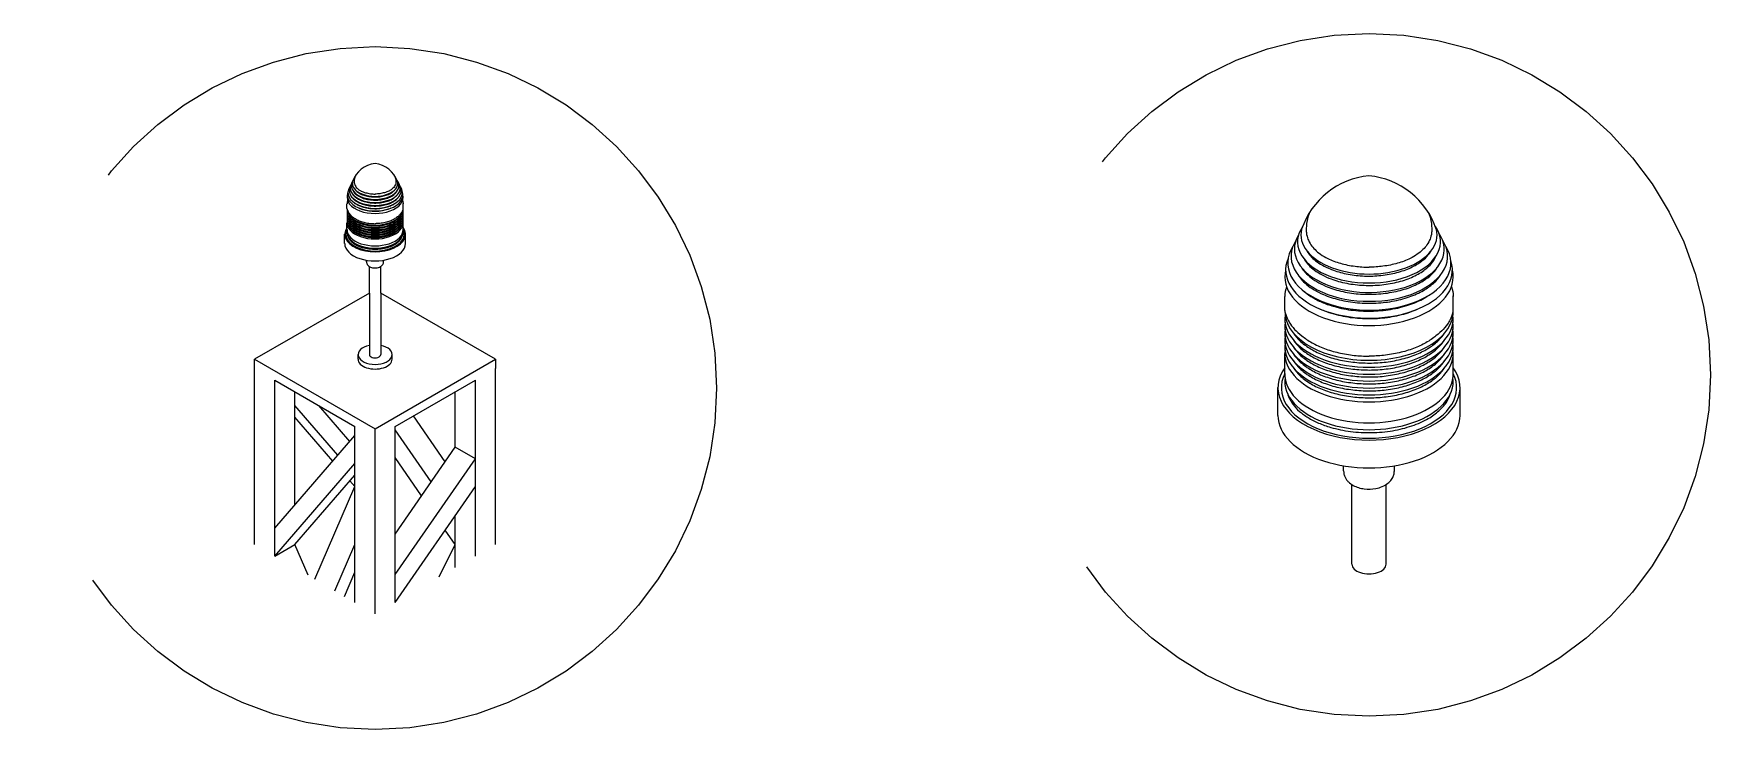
# Model space of a CAD drawing. Header units: metres. Extents: x 283.5 to 297.9, y 313.8 to 330.6.
# Drawn here: x 283.46 to 297.94, y 324.56 to 330.57 of the extents above; entities that cross this region are included whole.
import ezdxf

# ---------------------------------------------------------------- set-up
doc = ezdxf.new("R2010")
doc.units = ezdxf.units.M
doc.linetypes.add('HIDDENX2', pattern=[0.75, 0.5, -0.25])

msp = doc.modelspace()

# ---------------------------------------------------------------- linework, layer by layer
at = {"linetype": 'Continuous'}
for p, q in [((286.162, 329.06), (286.162, 329.101)), ((286.647, 329.06), (286.647, 329.103)), ((286.142, 328.758), (286.142, 328.838)), ((286.162, 328.877), (286.162, 328.937)), ((286.647, 328.877), (286.647, 328.937)), ((286.667, 328.758), (286.667, 328.838)), ((286.332, 328.598), (286.332, 328.613)), ((286.356, 328.33), (286.356, 328.559)), ((286.454, 328.33), (286.454, 328.559)), ((286.478, 328.598), (286.478, 328.613)), ((286.356, 328.33), (285.365, 327.758)), ((286.356, 328.33), (286.356, 327.798)), ((287.444, 327.758), (286.454, 328.33)), ((286.454, 328.33), (286.454, 327.798)), ((294.259, 328.178), (294.259, 328.301)), ((295.714, 328.178), (295.714, 328.306)), ((285.365, 327.678), (285.365, 327.758)), ((285.365, 327.758), (286.405, 327.158)), ((285.365, 326.158), (285.365, 327.678)), ((286.258, 327.758), (286.258, 327.798)), ((286.405, 327.158), (287.444, 327.758)), ((286.552, 327.758), (286.552, 327.798)), ((287.444, 327.758), (287.444, 327.678)), ((287.444, 326.158), (287.444, 327.678)), ((294.259, 327.629), (294.259, 327.809)), ((295.714, 327.629), (295.714, 327.809)), ((285.539, 326.058), (285.539, 327.578)), ((285.539, 327.578), (286.231, 327.178)), ((286.578, 327.178), (287.271, 327.578)), ((287.271, 326.058), (287.271, 327.578)), ((285.712, 326.498), (285.712, 327.478)), ((285.712, 326.498), (285.712, 327.478)), ((287.097, 326.998), (287.097, 327.478)), ((294.2, 327.273), (294.2, 327.513)), ((295.773, 327.273), (295.773, 327.513)), ((286.084, 326.928), (285.712, 327.358)), ((286.041, 326.878), (285.712, 327.258)), ((286.188, 327.048), (285.92, 327.358)), ((287.011, 326.873), (286.736, 327.27)), ((285.539, 326.298), (286.231, 327.098)), ((286.231, 325.658), (286.231, 327.178)), ((286.405, 325.558), (286.405, 327.158)), ((286.578, 325.658), (286.578, 327.178)), ((286.89, 326.698), (286.578, 327.148)), ((286.578, 326.248), (287.097, 326.998)), ((287.271, 326.898), (287.097, 326.998)), ((285.539, 326.058), (286.231, 326.858)), ((286.806, 326.578), (286.578, 326.908)), ((286.578, 325.898), (287.271, 326.898)), ((294.768, 326.793), (294.768, 326.837)), ((295.206, 326.793), (295.206, 326.837)), ((285.712, 326.158), (286.231, 326.758)), ((285.885, 325.858), (286.231, 326.658)), ((286.231, 326.658), (286.188, 326.708)), ((286.578, 325.658), (287.271, 326.658)), ((294.84, 325.988), (294.84, 326.675)), ((295.134, 325.988), (295.134, 326.675)), ((287.097, 326.398), (287.094, 326.403)), ((287.097, 325.958), (287.097, 326.408)), ((287.097, 326.158), (287.011, 326.283)), ((285.539, 326.058), (285.712, 326.158)), ((285.827, 325.892), (285.712, 326.158)), ((286.058, 325.758), (286.231, 326.158)), ((286.959, 325.878), (287.097, 326.158)), ((286.141, 325.71), (286.231, 325.918))]:
    msp.add_line(p, q, dxfattribs=at)
at = {"linetype": 'HIDDENX2', "ltscale": 15}
for centre in [(294.987, 327.623), (286.405, 327.509)]:
    msp.add_circle(centre, 2.949, dxfattribs=at)
at = {"linetype": 'Continuous'}
for centre, radius, start, end in [((286.427, 329.221), 0.228, 95.6287, 161.3227), ((286.382, 329.221), 0.228, 18.6773, 84.3713), ((295.054, 328.661), 0.685, 95.6287, 161.3227), ((294.919, 328.661), 0.685, 18.6773, 84.3713), ((286.182, 329.06), 0.02, 180, 197.8906), ((286.627, 329.06), 0.02, 342.1089, 0.0042), ((294.319, 328.178), 0.06, 180, 197.8906), ((295.654, 328.178), 0.06, 342.1089, 0.0042)]:
    msp.add_arc(centre, radius, start, end, dxfattribs=at)
for centre, major_axis, start_param, end_param in [((286.406, 329.217), (-0.225, 0), 5.921818, 9.786145), ((286.406, 329.237), (-0.216, 0), 5.95774, 9.80481), ((286.405, 329.258), (-0.206, 0), 5.902784, 9.80518), ((286.405, 329.278), (-0.196, 0), 6.143195, 9.564769), ((286.405, 329.177), (-0.24, 0), 6.040461, 9.609507), ((286.406, 329.197), (-0.235, 0), 5.924966, 9.782997), ((286.405, 329.157), (-0.242, 0), 6.140927, 9.567036), ((286.405, 329.101), (-0.242, 0), 6.081838, 6.283185), ((286.405, 329.037), (-0.242, 0), 6.2117, 9.496264), ((286.405, 329.017), (-0.242, 0), 6.2117, 9.496264), ((286.405, 328.997), (-0.242, 0), 6.2117, 9.496264), ((286.405, 328.977), (-0.242, 0), 6.2117, 9.496264), ((286.405, 329.047), (-0.242, 0), 6.233451, 6.283185), ((286.405, 329.057), (-0.242, 0), 6.354671, 9.353292), ((286.405, 329.057), (-0.242, 0), 9.424778, 9.424862), ((286.405, 328.838), (-0.262, 0), 5.89404, 9.813923), ((286.405, 328.838), (-0.252, 0), 6.003389, 9.704575), ((286.405, 328.957), (-0.242, 0), 6.2117, 9.496264), ((286.405, 328.937), (-0.242, 0), 6.2117, 9.496264), ((286.405, 328.857), (-0.242, 0), 6.2117, 9.496264), ((286.405, 328.877), (-0.242, 0), 6.272642, 9.435321), ((294.99, 328.709), (-0.647, 0), 5.95774, 9.80481), ((294.987, 328.773), (-0.617, 0), 5.902784, 9.80518), ((294.987, 328.833), (-0.588, 0), 6.143195, 9.564769), ((286.405, 328.758), (-0.262, 0), 0, 3.141593), ((294.99, 328.589), (-0.705, 0), 5.924966, 9.782997), ((294.99, 328.649), (-0.676, 0), 5.921818, 9.786145), ((294.987, 328.529), (-0.72, 0), 6.040461, 9.609507), ((294.987, 328.469), (-0.727, 0), 6.140927, 9.567036), ((294.987, 328.301), (-0.727, 0), 6.081838, 6.283185), ((294.987, 328.109), (-0.727, 0), 6.2117, 9.496264), ((294.989, 328.139), (-0.727, 0), 6.233451, 6.283185), ((294.987, 328.169), (-0.727, 0), 6.354671, 9.353292), ((294.987, 328.169), (-0.727, 0), 9.424778, 9.424862), ((294.987, 328.049), (-0.727, 0), 6.2117, 9.496264), ((294.987, 327.989), (-0.727, 0), 6.2117, 9.496264), ((294.987, 327.929), (-0.727, 0), 6.2117, 9.496264), ((286.405, 327.798), (-0.147, 0), 5.052226, 10.655737), ((294.987, 327.869), (-0.727, 0), 6.2117, 9.496264), ((294.987, 327.809), (-0.727, 0), 6.2117, 9.496264), ((286.405, 327.758), (-0.147, 0), 0, 3.141593), ((286.405, 327.798), (-0.049, 0), 0, 3.141593), ((294.987, 327.513), (-0.786, 0), 5.89404, 9.813923), ((294.987, 327.513), (-0.757, 0), 6.003389, 9.704575), ((294.987, 327.569), (-0.727, 0), 6.2117, 9.496264), ((294.987, 327.629), (-0.727, 0), 6.272642, 9.435321), ((294.987, 327.273), (-0.786, 0), 0, 3.141593), ((294.987, 325.988), (-0.147, 0), 0, 3.141593)]:
    msp.add_ellipse(centre, major_axis=major_axis, ratio=0.57735, start_param=start_param, end_param=end_param, dxfattribs=at)
at = {"linetype": 'Continuous', "extrusion": (0, 0, -1)}
for centre, major_axis, start_param in [((286.405, 329.101), (0.242, 0), 6.081838), ((286.404, 329.047), (0.242, 0), 6.233451), ((294.987, 328.301), (0.727, 0), 6.081838), ((294.985, 328.139), (0.727, 0), 6.233451)]:
    msp.add_ellipse(centre, major_axis=major_axis, ratio=0.57735, start_param=start_param, end_param=6.283185, dxfattribs=at)
at = {"linetype": 'Continuous'}
for points, knots in [([(286.232, 329.34), (286.222, 329.311), (286.224, 329.291), (286.225, 329.279), (286.228, 329.269), (286.23, 329.263), (286.234, 329.254), (286.241, 329.245), (286.245, 329.24), (286.254, 329.231), (286.259, 329.227), (286.272, 329.218), (286.279, 329.214), (286.297, 329.205), (286.309, 329.2), (286.336, 329.193), (286.35, 329.19), (286.378, 329.186), (286.391, 329.185), (286.405, 329.185)], [6.143195, 6.143195, 6.143195, 6.143195, 6.310456, 6.310456, 6.477717, 6.477717, 6.644978, 6.644978, 6.812239, 6.812239, 6.979501, 6.979501, 7.146762, 7.146762, 7.390724, 7.390724, 7.634687, 7.634687, 7.853982, 7.853982, 7.853982, 7.853982]), ([(286.577, 329.34), (286.587, 329.311), (286.585, 329.291), (286.584, 329.279), (286.582, 329.269), (286.579, 329.263), (286.575, 329.254), (286.568, 329.245), (286.564, 329.24), (286.555, 329.231), (286.55, 329.227), (286.537, 329.218), (286.531, 329.214), (286.512, 329.205), (286.5, 329.2), (286.473, 329.193), (286.459, 329.19), (286.432, 329.186), (286.418, 329.185), (286.405, 329.185)], [6.143195, 6.143195, 6.143195, 6.143195, 6.310456, 6.310456, 6.477717, 6.477717, 6.644978, 6.644978, 6.812239, 6.812239, 6.979501, 6.979501, 7.146762, 7.146762, 7.390724, 7.390724, 7.634687, 7.634687, 7.853982, 7.853982, 7.853982, 7.853982]), ([(286.2, 329.164), (286.203, 329.16), (286.206, 329.155), (286.214, 329.146), (286.219, 329.14), (286.232, 329.13), (286.239, 329.125), (286.255, 329.115), (286.264, 329.111), (286.287, 329.101), (286.303, 329.095), (286.336, 329.087), (286.353, 329.085), (286.389, 329.081), (286.407, 329.081), (286.443, 329.083), (286.461, 329.085), (286.495, 329.092), (286.511, 329.096), (286.541, 329.107), (286.554, 329.114), (286.576, 329.127), (286.584, 329.133), (286.599, 329.147), (286.605, 329.154), (286.61, 329.162), (286.61, 329.163), (286.611, 329.164)], [6.609765, 6.609765, 6.609765, 6.609765, 6.731517, 6.731517, 6.892827, 6.892827, 7.054138, 7.054138, 7.215448, 7.215448, 7.457264, 7.457264, 7.69908, 7.69908, 7.940896, 7.940896, 8.182712, 8.182712, 8.424528, 8.424528, 8.666344, 8.666344, 8.868433, 8.868433, 9.070523, 9.070523, 9.098223, 9.098223, 9.098223, 9.098223]), ([(286.2, 329.164), (286.203, 329.16), (286.206, 329.155), (286.214, 329.146), (286.219, 329.14), (286.232, 329.13), (286.239, 329.125), (286.255, 329.115), (286.264, 329.111), (286.287, 329.101), (286.303, 329.095), (286.336, 329.087), (286.353, 329.085), (286.389, 329.081), (286.407, 329.081), (286.443, 329.083), (286.461, 329.085), (286.495, 329.092), (286.511, 329.096), (286.541, 329.107), (286.554, 329.114), (286.576, 329.127), (286.584, 329.133), (286.599, 329.147), (286.605, 329.154), (286.61, 329.162), (286.61, 329.163), (286.611, 329.164)], [6.609765, 6.609765, 6.609765, 6.609765, 6.731517, 6.731517, 6.892827, 6.892827, 7.054138, 7.054138, 7.215448, 7.215448, 7.457264, 7.457264, 7.69908, 7.69908, 7.940896, 7.940896, 8.182712, 8.182712, 8.424528, 8.424528, 8.666344, 8.666344, 8.868433, 8.868433, 9.070523, 9.070523, 9.098223, 9.098223, 9.098223, 9.098223]), ([(286.209, 329.186), (286.212, 329.182), (286.214, 329.178), (286.222, 329.168), (286.228, 329.163), (286.24, 329.153), (286.247, 329.148), (286.262, 329.139), (286.27, 329.135), (286.293, 329.125), (286.308, 329.12), (286.34, 329.113), (286.357, 329.11), (286.391, 329.107), (286.408, 329.107), (286.443, 329.109), (286.46, 329.111), (286.493, 329.117), (286.508, 329.122), (286.537, 329.133), (286.549, 329.139), (286.57, 329.152), (286.578, 329.158), (286.591, 329.171), (286.597, 329.177), (286.601, 329.185), (286.602, 329.185), (286.602, 329.186)], [6.607136, 6.607136, 6.607136, 6.607136, 6.73131, 6.73131, 6.893209, 6.893209, 7.055107, 7.055107, 7.217005, 7.217005, 7.460827, 7.460827, 7.704648, 7.704648, 7.948469, 7.948469, 8.192291, 8.192291, 8.436112, 8.436112, 8.679933, 8.679933, 8.881511, 8.881511, 9.083088, 9.083088, 9.100844, 9.100844, 9.100844, 9.100844]), ([(286.218, 329.208), (286.219, 329.207), (286.219, 329.207), (286.222, 329.201), (286.226, 329.196), (286.236, 329.186), (286.241, 329.181), (286.254, 329.172), (286.262, 329.167), (286.278, 329.159), (286.286, 329.155), (286.309, 329.146), (286.325, 329.142), (286.357, 329.136), (286.373, 329.134), (286.407, 329.132), (286.425, 329.133), (286.458, 329.136), (286.474, 329.139), (286.505, 329.147), (286.519, 329.152), (286.545, 329.164), (286.556, 329.171), (286.573, 329.184), (286.579, 329.19), (286.589, 329.202), (286.593, 329.208), (286.596, 329.214), (286.597, 329.215), (286.597, 329.216)], [6.604327, 6.604327, 6.604327, 6.604327, 6.618511, 6.618511, 6.783703, 6.783703, 6.948896, 6.948896, 7.114089, 7.114089, 7.279281, 7.279281, 7.529535, 7.529535, 7.779788, 7.779788, 8.030042, 8.030042, 8.280296, 8.280296, 8.530549, 8.530549, 8.780803, 8.780803, 8.972843, 8.972843, 9.164883, 9.164883, 9.19266, 9.19266, 9.19266, 9.19266]), ([(286.219, 329.115), (286.219, 329.114), (286.22, 329.114), (286.227, 329.107), (286.235, 329.102), (286.253, 329.092), (286.263, 329.087), (286.283, 329.079), (286.294, 329.075), (286.323, 329.067), (286.341, 329.063), (286.379, 329.059), (286.398, 329.058), (286.436, 329.059), (286.455, 329.061), (286.492, 329.068), (286.509, 329.073), (286.541, 329.084), (286.556, 329.091), (286.57, 329.1), (286.572, 329.101), (286.573, 329.102)], [6.876681, 6.876681, 6.876681, 6.876681, 6.893423, 6.893423, 7.064015, 7.064015, 7.234608, 7.234608, 7.4052, 7.4052, 7.657314, 7.657314, 7.909428, 7.909428, 8.161541, 8.161541, 8.413655, 8.413655, 8.665769, 8.665769, 8.700772, 8.700772, 8.700772, 8.700772]), ([(286.227, 329.231), (286.228, 329.228), (286.231, 329.225), (286.237, 329.217), (286.242, 329.212), (286.252, 329.203), (286.258, 329.198), (286.272, 329.19), (286.28, 329.186), (286.3, 329.177), (286.314, 329.172), (286.343, 329.165), (286.358, 329.163), (286.389, 329.16), (286.405, 329.159), (286.437, 329.161), (286.453, 329.163), (286.483, 329.169), (286.497, 329.173), (286.523, 329.183), (286.535, 329.188), (286.554, 329.2), (286.561, 329.206), (286.573, 329.218), (286.578, 329.224), (286.582, 329.23), (286.582, 329.231), (286.583, 329.231)], [6.600947, 6.600947, 6.600947, 6.600947, 6.714126, 6.714126, 6.876394, 6.876394, 7.038663, 7.038663, 7.200931, 7.200931, 7.447492, 7.447492, 7.694053, 7.694053, 7.940613, 7.940613, 8.187174, 8.187174, 8.433735, 8.433735, 8.680295, 8.680295, 8.883589, 8.883589, 9.086883, 9.086883, 9.107029, 9.107029, 9.107029, 9.107029]), ([(286.163, 329.054), (286.168, 329.04), (286.176, 329.026), (286.178, 329.022), (286.185, 329.012), (286.196, 329), (286.203, 328.994), (286.22, 328.981), (286.23, 328.974), (286.252, 328.962), (286.264, 328.956), (286.289, 328.946), (286.303, 328.942), (286.332, 328.935), (286.347, 328.933), (286.376, 328.93), (286.39, 328.929), (286.405, 328.929)], [6.297265, 6.297265, 6.297265, 6.297265, 6.481922, 6.481922, 6.680658, 6.680658, 6.879394, 6.879394, 7.07813, 7.07813, 7.276867, 7.276867, 7.475603, 7.475603, 7.674339, 7.674339, 7.853982, 7.853982, 7.853982, 7.853982]), ([(286.187, 328.995), (286.192, 328.988), (286.198, 328.98), (286.214, 328.965), (286.223, 328.958), (286.245, 328.945), (286.257, 328.939), (286.283, 328.928), (286.297, 328.924), (286.327, 328.917), (286.342, 328.914), (286.374, 328.91), (286.39, 328.909), (286.422, 328.909), (286.439, 328.91), (286.47, 328.914), (286.486, 328.917), (286.515, 328.925), (286.529, 328.929), (286.555, 328.94), (286.567, 328.946), (286.588, 328.96), (286.597, 328.967), (286.612, 328.981), (286.617, 328.988), (286.622, 328.995)], [6.637761, 6.637761, 6.637761, 6.637761, 6.830154, 6.830154, 7.036305, 7.036305, 7.242457, 7.242457, 7.448608, 7.448608, 7.654759, 7.654759, 7.860911, 7.860911, 8.067062, 8.067062, 8.273214, 8.273214, 8.479365, 8.479365, 8.685516, 8.685516, 8.891668, 8.891668, 9.070193, 9.070193, 9.070193, 9.070193]), ([(286.187, 328.975), (286.192, 328.968), (286.198, 328.96), (286.214, 328.945), (286.223, 328.938), (286.245, 328.925), (286.257, 328.919), (286.283, 328.908), (286.297, 328.904), (286.327, 328.897), (286.342, 328.894), (286.374, 328.89), (286.39, 328.889), (286.422, 328.889), (286.439, 328.89), (286.47, 328.894), (286.486, 328.897), (286.515, 328.905), (286.529, 328.909), (286.555, 328.92), (286.567, 328.926), (286.588, 328.94), (286.597, 328.947), (286.612, 328.961), (286.617, 328.968), (286.622, 328.975)], [6.637761, 6.637761, 6.637761, 6.637761, 6.830154, 6.830154, 7.036305, 7.036305, 7.242457, 7.242457, 7.448608, 7.448608, 7.654759, 7.654759, 7.860911, 7.860911, 8.067062, 8.067062, 8.273214, 8.273214, 8.479365, 8.479365, 8.685516, 8.685516, 8.891668, 8.891668, 9.070193, 9.070193, 9.070193, 9.070193]), ([(286.265, 329.065), (286.275, 329.06), (286.286, 329.056), (286.314, 329.047), (286.332, 329.043), (286.369, 329.038), (286.389, 329.037), (286.427, 329.037), (286.446, 329.039), (286.483, 329.045), (286.501, 329.049), (286.527, 329.057), (286.536, 329.061), (286.544, 329.065)], [7.197597, 7.197597, 7.197597, 7.197597, 7.368017, 7.368017, 7.617826, 7.617826, 7.867635, 7.867635, 8.117443, 8.117443, 8.367252, 8.367252, 8.509859, 8.509859, 8.509859, 8.509859]), ([(286.646, 329.054), (286.642, 329.04), (286.634, 329.026), (286.631, 329.022), (286.624, 329.012), (286.613, 329), (286.606, 328.994), (286.589, 328.981), (286.579, 328.974), (286.558, 328.962), (286.546, 328.956), (286.52, 328.946), (286.506, 328.942), (286.477, 328.935), (286.462, 328.933), (286.433, 328.93), (286.419, 328.929), (286.405, 328.929)], [6.297268, 6.297268, 6.297268, 6.297268, 6.481922, 6.481922, 6.680658, 6.680658, 6.879394, 6.879394, 7.07813, 7.07813, 7.276867, 7.276867, 7.475603, 7.475603, 7.674339, 7.674339, 7.853982, 7.853982, 7.853982, 7.853982]), ([(294.469, 329.018), (294.439, 328.93), (294.445, 328.87), (294.448, 328.834), (294.456, 328.805), (294.464, 328.786), (294.476, 328.759), (294.496, 328.732), (294.508, 328.718), (294.535, 328.691), (294.551, 328.677), (294.588, 328.652), (294.609, 328.64), (294.664, 328.612), (294.701, 328.598), (294.78, 328.575), (294.823, 328.567), (294.906, 328.556), (294.946, 328.553), (294.987, 328.553)], [6.143195, 6.143195, 6.143195, 6.143195, 6.310456, 6.310456, 6.477717, 6.477717, 6.644978, 6.644978, 6.812239, 6.812239, 6.979501, 6.979501, 7.146762, 7.146762, 7.390724, 7.390724, 7.634687, 7.634687, 7.853982, 7.853982, 7.853982, 7.853982]), ([(295.505, 329.018), (295.534, 328.93), (295.529, 328.87), (295.526, 328.834), (295.518, 328.805), (295.51, 328.786), (295.497, 328.759), (295.477, 328.732), (295.466, 328.718), (295.438, 328.691), (295.422, 328.677), (295.385, 328.652), (295.365, 328.64), (295.309, 328.612), (295.272, 328.598), (295.193, 328.575), (295.151, 328.567), (295.068, 328.556), (295.027, 328.553), (294.987, 328.553)], [6.143195, 6.143195, 6.143195, 6.143195, 6.310456, 6.310456, 6.477717, 6.477717, 6.644978, 6.644978, 6.812239, 6.812239, 6.979501, 6.979501, 7.146762, 7.146762, 7.390724, 7.390724, 7.634687, 7.634687, 7.853982, 7.853982, 7.853982, 7.853982]), ([(286.187, 328.955), (286.192, 328.948), (286.198, 328.94), (286.214, 328.925), (286.223, 328.918), (286.245, 328.905), (286.257, 328.899), (286.283, 328.888), (286.297, 328.884), (286.327, 328.877), (286.342, 328.874), (286.374, 328.87), (286.39, 328.869), (286.422, 328.869), (286.439, 328.87), (286.47, 328.874), (286.486, 328.877), (286.515, 328.885), (286.529, 328.889), (286.555, 328.9), (286.567, 328.906), (286.588, 328.92), (286.597, 328.927), (286.612, 328.941), (286.617, 328.948), (286.622, 328.955)], [6.637761, 6.637761, 6.637761, 6.637761, 6.830154, 6.830154, 7.036305, 7.036305, 7.242457, 7.242457, 7.448608, 7.448608, 7.654759, 7.654759, 7.860911, 7.860911, 8.067062, 8.067062, 8.273214, 8.273214, 8.479365, 8.479365, 8.685516, 8.685516, 8.891668, 8.891668, 9.070193, 9.070193, 9.070193, 9.070193]), ([(286.187, 328.935), (286.192, 328.928), (286.198, 328.92), (286.214, 328.905), (286.223, 328.898), (286.245, 328.885), (286.257, 328.879), (286.283, 328.868), (286.297, 328.864), (286.327, 328.857), (286.342, 328.854), (286.374, 328.85), (286.39, 328.849), (286.422, 328.849), (286.439, 328.85), (286.47, 328.854), (286.486, 328.857), (286.515, 328.865), (286.529, 328.869), (286.555, 328.88), (286.567, 328.886), (286.588, 328.9), (286.597, 328.907), (286.612, 328.921), (286.617, 328.928), (286.622, 328.935)], [6.637761, 6.637761, 6.637761, 6.637761, 6.830154, 6.830154, 7.036305, 7.036305, 7.242457, 7.242457, 7.448608, 7.448608, 7.654759, 7.654759, 7.860911, 7.860911, 8.067062, 8.067062, 8.273214, 8.273214, 8.479365, 8.479365, 8.685516, 8.685516, 8.891668, 8.891668, 9.070193, 9.070193, 9.070193, 9.070193]), ([(286.187, 328.915), (286.192, 328.908), (286.198, 328.9), (286.214, 328.885), (286.223, 328.878), (286.245, 328.865), (286.257, 328.859), (286.283, 328.848), (286.297, 328.844), (286.327, 328.837), (286.342, 328.834), (286.374, 328.83), (286.39, 328.829), (286.422, 328.829), (286.439, 328.83), (286.47, 328.834), (286.486, 328.837), (286.515, 328.845), (286.529, 328.849), (286.555, 328.86), (286.567, 328.866), (286.588, 328.88), (286.597, 328.887), (286.612, 328.901), (286.617, 328.908), (286.622, 328.915)], [6.637761, 6.637761, 6.637761, 6.637761, 6.830154, 6.830154, 7.036305, 7.036305, 7.242457, 7.242457, 7.448608, 7.448608, 7.654759, 7.654759, 7.860911, 7.860911, 8.067062, 8.067062, 8.273214, 8.273214, 8.479365, 8.479365, 8.685516, 8.685516, 8.891668, 8.891668, 9.070193, 9.070193, 9.070193, 9.070193]), ([(286.187, 328.895), (286.192, 328.888), (286.198, 328.88), (286.214, 328.865), (286.223, 328.858), (286.245, 328.845), (286.257, 328.839), (286.283, 328.828), (286.297, 328.824), (286.327, 328.817), (286.342, 328.814), (286.374, 328.81), (286.39, 328.809), (286.422, 328.809), (286.439, 328.81), (286.47, 328.814), (286.486, 328.817), (286.515, 328.825), (286.529, 328.829), (286.555, 328.84), (286.567, 328.846), (286.588, 328.86), (286.597, 328.867), (286.612, 328.881), (286.617, 328.888), (286.622, 328.895)], [6.637761, 6.637761, 6.637761, 6.637761, 6.830154, 6.830154, 7.036305, 7.036305, 7.242457, 7.242457, 7.448608, 7.448608, 7.654759, 7.654759, 7.860911, 7.860911, 8.067062, 8.067062, 8.273214, 8.273214, 8.479365, 8.479365, 8.685516, 8.685516, 8.891668, 8.891668, 9.070193, 9.070193, 9.070193, 9.070193]), ([(286.171, 328.82), (286.172, 328.817), (286.173, 328.814), (286.177, 328.804), (286.181, 328.797), (286.191, 328.783), (286.197, 328.777), (286.212, 328.764), (286.22, 328.758), (286.238, 328.747), (286.249, 328.741), (286.271, 328.732), (286.282, 328.728), (286.313, 328.719), (286.332, 328.715), (286.372, 328.71), (286.392, 328.708), (286.433, 328.709), (286.453, 328.711), (286.492, 328.718), (286.511, 328.722), (286.545, 328.734), (286.561, 328.741), (286.587, 328.756), (286.597, 328.763), (286.614, 328.779), (286.621, 328.787), (286.632, 328.803), (286.636, 328.811), (286.638, 328.82), (286.638, 328.82), (286.638, 328.82)], [6.439049, 6.439049, 6.439049, 6.439049, 6.520786, 6.520786, 6.693251, 6.693251, 6.865717, 6.865717, 7.038183, 7.038183, 7.210649, 7.210649, 7.383114, 7.383114, 7.634605, 7.634605, 7.886096, 7.886096, 8.137587, 8.137587, 8.389078, 8.389078, 8.640569, 8.640569, 8.848711, 8.848711, 9.056853, 9.056853, 9.264995, 9.264995, 9.268867, 9.268867, 9.268867, 9.268867]), ([(294.452, 328.691), (294.458, 328.681), (294.465, 328.671), (294.484, 328.647), (294.498, 328.633), (294.53, 328.605), (294.548, 328.592), (294.589, 328.567), (294.612, 328.555), (294.673, 328.528), (294.714, 328.514), (294.801, 328.493), (294.847, 328.485), (294.941, 328.476), (294.989, 328.475), (295.085, 328.48), (295.132, 328.486), (295.222, 328.504), (295.265, 328.516), (295.343, 328.546), (295.378, 328.563), (295.434, 328.598), (295.456, 328.615), (295.492, 328.65), (295.507, 328.668), (295.519, 328.688), (295.52, 328.689), (295.521, 328.691)], [6.600947, 6.600947, 6.600947, 6.600947, 6.714126, 6.714126, 6.876394, 6.876394, 7.038663, 7.038663, 7.200931, 7.200931, 7.447492, 7.447492, 7.694053, 7.694053, 7.940613, 7.940613, 8.187174, 8.187174, 8.433735, 8.433735, 8.680295, 8.680295, 8.883589, 8.883589, 9.086883, 9.086883, 9.107029, 9.107029, 9.107029, 9.107029]), ([(286.332, 328.598), (286.332, 328.595), (286.332, 328.592), (286.333, 328.586), (286.334, 328.583), (286.337, 328.578), (286.338, 328.576), (286.342, 328.571), (286.344, 328.569), (286.35, 328.563), (286.354, 328.56), (286.364, 328.554), (286.369, 328.552), (286.38, 328.549), (286.385, 328.548), (286.402, 328.546), (286.413, 328.546), (286.431, 328.549), (286.437, 328.551), (286.449, 328.556), (286.454, 328.559), (286.462, 328.566), (286.465, 328.568), (286.47, 328.575), (286.473, 328.579), (286.476, 328.586), (286.477, 328.589), (286.477, 328.595), (286.478, 328.597), (286.478, 328.598)], [0, 0, 0, 0, 0.132771, 0.132771, 0.265542, 0.265542, 0.398313, 0.398313, 0.531084, 0.531084, 0.805969, 0.805969, 1.080853, 1.080853, 1.355738, 1.355738, 1.886591, 1.886591, 2.199699, 2.199699, 2.512808, 2.512808, 2.709149, 2.709149, 2.905489, 2.905489, 3.061502, 3.061502, 3.141589, 3.141589, 3.141589, 3.141589]), ([(294.401, 328.555), (294.408, 328.543), (294.416, 328.53), (294.44, 328.502), (294.456, 328.487), (294.492, 328.457), (294.513, 328.442), (294.559, 328.415), (294.584, 328.402), (294.652, 328.373), (294.697, 328.358), (294.792, 328.335), (294.843, 328.327), (294.946, 328.318), (294.998, 328.318), (295.102, 328.323), (295.153, 328.33), (295.251, 328.35), (295.298, 328.363), (295.383, 328.395), (295.421, 328.414), (295.483, 328.453), (295.507, 328.471), (295.547, 328.51), (295.563, 328.53), (295.577, 328.551), (295.578, 328.553), (295.579, 328.555)], [6.607136, 6.607136, 6.607136, 6.607136, 6.73131, 6.73131, 6.893209, 6.893209, 7.055107, 7.055107, 7.217005, 7.217005, 7.460827, 7.460827, 7.704648, 7.704648, 7.948469, 7.948469, 8.192291, 8.192291, 8.436112, 8.436112, 8.679933, 8.679933, 8.881511, 8.881511, 9.083088, 9.083088, 9.100844, 9.100844, 9.100844, 9.100844]), ([(294.428, 328.621), (294.429, 328.62), (294.43, 328.618), (294.44, 328.602), (294.452, 328.586), (294.48, 328.556), (294.497, 328.541), (294.536, 328.513), (294.558, 328.499), (294.606, 328.474), (294.632, 328.462), (294.701, 328.436), (294.747, 328.423), (294.843, 328.405), (294.893, 328.399), (294.995, 328.394), (295.047, 328.396), (295.147, 328.406), (295.196, 328.415), (295.288, 328.439), (295.331, 328.454), (295.408, 328.49), (295.442, 328.511), (295.492, 328.549), (295.511, 328.567), (295.541, 328.602), (295.552, 328.62), (295.561, 328.641), (295.562, 328.643), (295.564, 328.646)], [6.604327, 6.604327, 6.604327, 6.604327, 6.618511, 6.618511, 6.783703, 6.783703, 6.948896, 6.948896, 7.114089, 7.114089, 7.279281, 7.279281, 7.529535, 7.529535, 7.779788, 7.779788, 8.030042, 8.030042, 8.280296, 8.280296, 8.530549, 8.530549, 8.780803, 8.780803, 8.972843, 8.972843, 9.164883, 9.164883, 9.19266, 9.19266, 9.19266, 9.19266]), ([(294.373, 328.489), (294.381, 328.476), (294.39, 328.463), (294.414, 328.434), (294.43, 328.418), (294.469, 328.386), (294.49, 328.371), (294.538, 328.343), (294.565, 328.329), (294.635, 328.299), (294.682, 328.284), (294.781, 328.26), (294.833, 328.251), (294.94, 328.242), (294.994, 328.24), (295.102, 328.246), (295.155, 328.252), (295.257, 328.272), (295.305, 328.286), (295.394, 328.319), (295.435, 328.339), (295.5, 328.378), (295.526, 328.398), (295.57, 328.438), (295.587, 328.459), (295.603, 328.483), (295.604, 328.486), (295.606, 328.489)], [6.609765, 6.609765, 6.609765, 6.609765, 6.731517, 6.731517, 6.892827, 6.892827, 7.054138, 7.054138, 7.215448, 7.215448, 7.457264, 7.457264, 7.69908, 7.69908, 7.940896, 7.940896, 8.182712, 8.182712, 8.424528, 8.424528, 8.666344, 8.666344, 8.868433, 8.868433, 9.070523, 9.070523, 9.098223, 9.098223, 9.098223, 9.098223]), ([(294.373, 328.489), (294.381, 328.476), (294.39, 328.463), (294.414, 328.434), (294.43, 328.418), (294.469, 328.386), (294.49, 328.371), (294.538, 328.343), (294.565, 328.329), (294.635, 328.299), (294.682, 328.284), (294.781, 328.26), (294.833, 328.251), (294.94, 328.242), (294.994, 328.24), (295.102, 328.246), (295.155, 328.252), (295.257, 328.272), (295.305, 328.286), (295.394, 328.319), (295.435, 328.339), (295.5, 328.378), (295.526, 328.398), (295.57, 328.438), (295.587, 328.459), (295.603, 328.483), (295.604, 328.486), (295.606, 328.489)], [6.609765, 6.609765, 6.609765, 6.609765, 6.731517, 6.731517, 6.892827, 6.892827, 7.054138, 7.054138, 7.215448, 7.215448, 7.457264, 7.457264, 7.69908, 7.69908, 7.940896, 7.940896, 8.182712, 8.182712, 8.424528, 8.424528, 8.666344, 8.666344, 8.868433, 8.868433, 9.070523, 9.070523, 9.098223, 9.098223, 9.098223, 9.098223]), ([(294.429, 328.342), (294.431, 328.34), (294.433, 328.339), (294.455, 328.32), (294.479, 328.304), (294.532, 328.273), (294.56, 328.259), (294.622, 328.233), (294.656, 328.222), (294.742, 328.198), (294.796, 328.187), (294.909, 328.174), (294.967, 328.172), (295.082, 328.176), (295.139, 328.182), (295.249, 328.202), (295.301, 328.216), (295.397, 328.25), (295.44, 328.271), (295.483, 328.297), (295.488, 328.301), (295.493, 328.304)], [6.876681, 6.876681, 6.876681, 6.876681, 6.893423, 6.893423, 7.064015, 7.064015, 7.234608, 7.234608, 7.4052, 7.4052, 7.657314, 7.657314, 7.909428, 7.909428, 8.161541, 8.161541, 8.413655, 8.413655, 8.665769, 8.665769, 8.700772, 8.700772, 8.700772, 8.700772]), ([(294.262, 328.159), (294.276, 328.118), (294.3, 328.075), (294.307, 328.064), (294.328, 328.033), (294.362, 327.999), (294.383, 327.981), (294.433, 327.939), (294.462, 327.919), (294.528, 327.882), (294.564, 327.865), (294.641, 327.836), (294.683, 327.824), (294.769, 327.804), (294.814, 327.796), (294.902, 327.787), (294.944, 327.785), (294.987, 327.785)], [6.297265, 6.297265, 6.297265, 6.297265, 6.481922, 6.481922, 6.680658, 6.680658, 6.879394, 6.879394, 7.07813, 7.07813, 7.276867, 7.276867, 7.475603, 7.475603, 7.674339, 7.674339, 7.853982, 7.853982, 7.853982, 7.853982]), ([(294.567, 328.191), (294.597, 328.178), (294.63, 328.165), (294.715, 328.14), (294.769, 328.128), (294.881, 328.112), (294.938, 328.109), (295.054, 328.109), (295.111, 328.114), (295.222, 328.131), (295.276, 328.144), (295.354, 328.169), (295.381, 328.18), (295.406, 328.191)], [7.197597, 7.197597, 7.197597, 7.197597, 7.368017, 7.368017, 7.617826, 7.617826, 7.867635, 7.867635, 8.117443, 8.117443, 8.367252, 8.367252, 8.509859, 8.509859, 8.509859, 8.509859]), ([(295.711, 328.159), (295.698, 328.118), (295.674, 328.075), (295.667, 328.064), (295.645, 328.033), (295.612, 327.999), (295.59, 327.981), (295.54, 327.939), (295.511, 327.919), (295.446, 327.882), (295.41, 327.865), (295.332, 327.836), (295.291, 327.824), (295.204, 327.804), (295.159, 327.796), (295.071, 327.787), (295.029, 327.785), (294.987, 327.785)], [6.297268, 6.297268, 6.297268, 6.297268, 6.481922, 6.481922, 6.680658, 6.680658, 6.879394, 6.879394, 7.07813, 7.07813, 7.276867, 7.276867, 7.475603, 7.475603, 7.674339, 7.674339, 7.853982, 7.853982, 7.853982, 7.853982]), ([(294.335, 327.983), (294.349, 327.96), (294.368, 327.938), (294.414, 327.894), (294.443, 327.872), (294.507, 327.833), (294.543, 327.814), (294.622, 327.783), (294.664, 327.769), (294.753, 327.747), (294.799, 327.739), (294.894, 327.728), (294.943, 327.725), (295.04, 327.725), (295.089, 327.728), (295.183, 327.74), (295.23, 327.749), (295.318, 327.772), (295.36, 327.786), (295.438, 327.818), (295.473, 327.836), (295.537, 327.877), (295.565, 327.898), (295.608, 327.941), (295.625, 327.962), (295.639, 327.983)], [6.637761, 6.637761, 6.637761, 6.637761, 6.830154, 6.830154, 7.036305, 7.036305, 7.242457, 7.242457, 7.448608, 7.448608, 7.654759, 7.654759, 7.860911, 7.860911, 8.067062, 8.067062, 8.273214, 8.273214, 8.479365, 8.479365, 8.685516, 8.685516, 8.891668, 8.891668, 9.070193, 9.070193, 9.070193, 9.070193]), ([(294.335, 327.923), (294.349, 327.9), (294.368, 327.878), (294.414, 327.834), (294.443, 327.812), (294.507, 327.773), (294.543, 327.754), (294.622, 327.723), (294.664, 327.709), (294.753, 327.687), (294.799, 327.679), (294.894, 327.668), (294.943, 327.665), (295.04, 327.665), (295.089, 327.668), (295.183, 327.68), (295.23, 327.689), (295.318, 327.712), (295.36, 327.726), (295.438, 327.758), (295.473, 327.776), (295.537, 327.817), (295.565, 327.838), (295.608, 327.881), (295.625, 327.902), (295.639, 327.923)], [6.637761, 6.637761, 6.637761, 6.637761, 6.830154, 6.830154, 7.036305, 7.036305, 7.242457, 7.242457, 7.448608, 7.448608, 7.654759, 7.654759, 7.860911, 7.860911, 8.067062, 8.067062, 8.273214, 8.273214, 8.479365, 8.479365, 8.685516, 8.685516, 8.891668, 8.891668, 9.070193, 9.070193, 9.070193, 9.070193]), ([(294.335, 327.863), (294.349, 327.84), (294.368, 327.818), (294.414, 327.774), (294.443, 327.752), (294.507, 327.713), (294.543, 327.694), (294.622, 327.663), (294.664, 327.649), (294.753, 327.627), (294.799, 327.619), (294.894, 327.608), (294.943, 327.605), (295.04, 327.605), (295.089, 327.608), (295.183, 327.62), (295.23, 327.629), (295.318, 327.652), (295.36, 327.666), (295.438, 327.698), (295.473, 327.716), (295.537, 327.757), (295.565, 327.778), (295.608, 327.821), (295.625, 327.842), (295.639, 327.863)], [6.637761, 6.637761, 6.637761, 6.637761, 6.830154, 6.830154, 7.036305, 7.036305, 7.242457, 7.242457, 7.448608, 7.448608, 7.654759, 7.654759, 7.860911, 7.860911, 8.067062, 8.067062, 8.273214, 8.273214, 8.479365, 8.479365, 8.685516, 8.685516, 8.891668, 8.891668, 9.070193, 9.070193, 9.070193, 9.070193]), ([(294.335, 327.803), (294.349, 327.78), (294.368, 327.758), (294.414, 327.714), (294.443, 327.692), (294.507, 327.653), (294.543, 327.634), (294.622, 327.603), (294.664, 327.589), (294.753, 327.567), (294.799, 327.559), (294.894, 327.548), (294.943, 327.545), (295.04, 327.545), (295.089, 327.548), (295.183, 327.56), (295.23, 327.569), (295.318, 327.592), (295.36, 327.606), (295.438, 327.638), (295.473, 327.656), (295.537, 327.697), (295.565, 327.718), (295.608, 327.761), (295.625, 327.782), (295.639, 327.803)], [6.637761, 6.637761, 6.637761, 6.637761, 6.830154, 6.830154, 7.036305, 7.036305, 7.242457, 7.242457, 7.448608, 7.448608, 7.654759, 7.654759, 7.860911, 7.860911, 8.067062, 8.067062, 8.273214, 8.273214, 8.479365, 8.479365, 8.685516, 8.685516, 8.891668, 8.891668, 9.070193, 9.070193, 9.070193, 9.070193]), ([(294.335, 327.743), (294.349, 327.72), (294.368, 327.698), (294.414, 327.654), (294.443, 327.632), (294.507, 327.593), (294.543, 327.574), (294.622, 327.543), (294.664, 327.529), (294.753, 327.507), (294.799, 327.499), (294.894, 327.488), (294.943, 327.485), (295.04, 327.485), (295.089, 327.488), (295.183, 327.5), (295.23, 327.509), (295.318, 327.532), (295.36, 327.546), (295.438, 327.578), (295.473, 327.596), (295.537, 327.637), (295.565, 327.658), (295.608, 327.701), (295.625, 327.722), (295.639, 327.743)], [6.637761, 6.637761, 6.637761, 6.637761, 6.830154, 6.830154, 7.036305, 7.036305, 7.242457, 7.242457, 7.448608, 7.448608, 7.654759, 7.654759, 7.860911, 7.860911, 8.067062, 8.067062, 8.273214, 8.273214, 8.479365, 8.479365, 8.685516, 8.685516, 8.891668, 8.891668, 9.070193, 9.070193, 9.070193, 9.070193]), ([(294.335, 327.683), (294.349, 327.66), (294.368, 327.638), (294.414, 327.594), (294.443, 327.572), (294.507, 327.533), (294.543, 327.514), (294.622, 327.483), (294.664, 327.469), (294.753, 327.447), (294.799, 327.439), (294.894, 327.428), (294.943, 327.425), (295.04, 327.425), (295.089, 327.428), (295.183, 327.44), (295.23, 327.449), (295.318, 327.472), (295.36, 327.486), (295.438, 327.518), (295.473, 327.536), (295.537, 327.577), (295.565, 327.598), (295.608, 327.641), (295.625, 327.662), (295.639, 327.683)], [6.637761, 6.637761, 6.637761, 6.637761, 6.830154, 6.830154, 7.036305, 7.036305, 7.242457, 7.242457, 7.448608, 7.448608, 7.654759, 7.654759, 7.860911, 7.860911, 8.067062, 8.067062, 8.273214, 8.273214, 8.479365, 8.479365, 8.685516, 8.685516, 8.891668, 8.891668, 9.070193, 9.070193, 9.070193, 9.070193]), ([(294.285, 327.458), (294.288, 327.448), (294.291, 327.438), (294.304, 327.408), (294.316, 327.388), (294.346, 327.347), (294.365, 327.327), (294.408, 327.289), (294.433, 327.271), (294.488, 327.237), (294.519, 327.221), (294.585, 327.193), (294.62, 327.18), (294.711, 327.154), (294.769, 327.142), (294.888, 327.126), (294.949, 327.123), (295.071, 327.125), (295.132, 327.131), (295.249, 327.15), (295.305, 327.165), (295.409, 327.2), (295.457, 327.221), (295.533, 327.266), (295.564, 327.288), (295.615, 327.334), (295.637, 327.358), (295.669, 327.407), (295.681, 327.432), (295.688, 327.457), (295.688, 327.457), (295.688, 327.458)], [6.439049, 6.439049, 6.439049, 6.439049, 6.520786, 6.520786, 6.693251, 6.693251, 6.865717, 6.865717, 7.038183, 7.038183, 7.210649, 7.210649, 7.383114, 7.383114, 7.634605, 7.634605, 7.886096, 7.886096, 8.137587, 8.137587, 8.389078, 8.389078, 8.640569, 8.640569, 8.848711, 8.848711, 9.056853, 9.056853, 9.264995, 9.264995, 9.268867, 9.268867, 9.268867, 9.268867]), ([(294.768, 326.793), (294.768, 326.783), (294.769, 326.774), (294.773, 326.756), (294.776, 326.748), (294.784, 326.732), (294.788, 326.724), (294.798, 326.711), (294.804, 326.704), (294.822, 326.686), (294.835, 326.677), (294.865, 326.66), (294.88, 326.654), (294.913, 326.644), (294.929, 326.641), (294.979, 326.634), (295.013, 326.635), (295.065, 326.645), (295.083, 326.65), (295.119, 326.665), (295.135, 326.675), (295.16, 326.694), (295.169, 326.702), (295.184, 326.722), (295.191, 326.733), (295.2, 326.755), (295.203, 326.765), (295.205, 326.782), (295.206, 326.787), (295.206, 326.793)], [0, 0, 0, 0, 0.132771, 0.132771, 0.265542, 0.265542, 0.398313, 0.398313, 0.531084, 0.531084, 0.805969, 0.805969, 1.080853, 1.080853, 1.355738, 1.355738, 1.886591, 1.886591, 2.199699, 2.199699, 2.512808, 2.512808, 2.709149, 2.709149, 2.905489, 2.905489, 3.061502, 3.061502, 3.141589, 3.141589, 3.141589, 3.141589])]:
    msp.add_open_spline(points, degree=3, knots=knots, dxfattribs=at)

doc.saveas('drawing.dxf')
